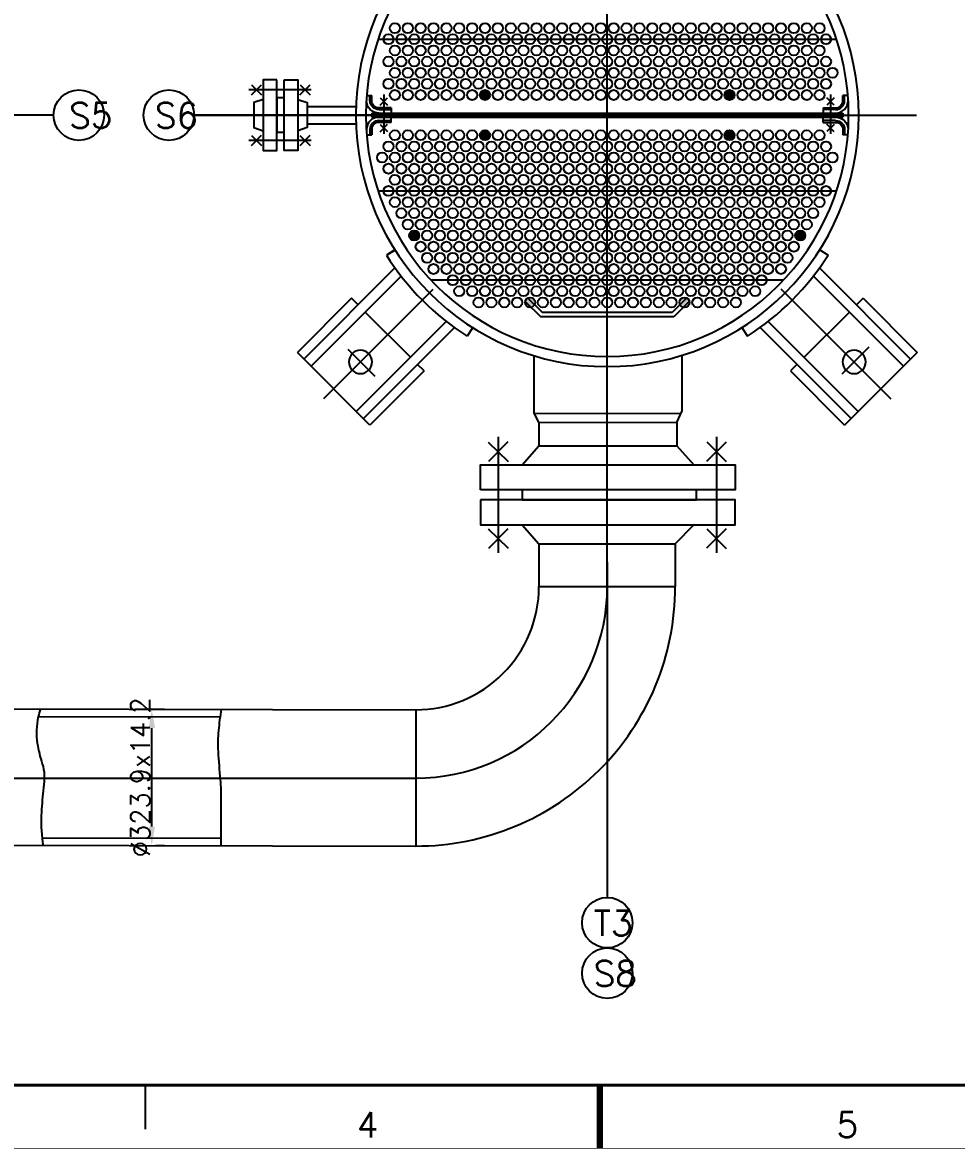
# Model space of a CAD drawing. Extents: x 49444 to 186655, y 41039 to 60167.
# Drawn here: x 66316 to 68536, y 46843 to 49526 of the extents above; entities that cross this region are included whole.
import ezdxf

# ---------------------------------------------------------------- set-up
doc = ezdxf.new("R2010")
doc.units = 0
doc.header["$LTSCALE"] = 60
doc.header["$MEASUREMENT"] = 0
doc.header["$PDMODE"] = 3
doc.header["$PDSIZE"] = 0.001
doc.layers.get('0').update_dxf_attribs({"linetype": 'CONTINUOUS'})
doc.layers.get('DEFPOINTS').update_dxf_attribs({"linetype": 'CONTINUOUS'})
doc.styles.get("Standard").update_dxf_attribs({"font": 'txt_l', "bigfont": 'hztxt_l'})
doc.dimstyles.new('STANDARD$0', dxfattribs={"dimtxt": 3, "dimasz": 3, "dimexe": 2, "dimexo": 1, "dimgap": 0.5, "dimtad": 1, "dimdec": 0, "dimzin": 0, "dimdsep": 46, "dimtxsty": 'Standard', "dimcen": 1, "dimclrd": 256, "dimclre": 256, "dimclrt": 256, "dimadec": 0, "dimazin": 0, "dimtfac": 1.5, "dimtdec": 3, "dimtix": 1, "dimtmove": 0, "dimatfit": 2, "dimfxl": 0, "dimtolj": 1, "dimarcsym": 0})

# ---------------------------------------------------------------- blocks, each defined once
blk = doc.blocks.new('*D594')
at = {"lineweight": -2}
for p, q in [((66583.9, 47893.9), (66653.7, 47893.9)), ((66623.7, 47614.8), (66623.7, 47848.9)), ((66632.1, 47569.8), (66653.7, 47569.8))]:
    blk.add_line(p, q, dxfattribs=at)
for points in [[(66616.2, 47848.9), (66631.2, 47848.9), (66623.7, 47893.9)], [(66616.2, 47614.8), (66631.2, 47614.8), (66623.7, 47569.8)]]:
    blk.add_solid(points)
at = {"layer": 'DEFPOINTS', "color": 0}
for p in [(66568.9, 47893.9), (66623.7, 47893.9), (66617.1, 47569.8)]:
    blk.add_point(p, dxfattribs=at)
at = {"insert": (66596.3, 47731.8), "char_height": 45, "attachment_point": 5, "rotation": 90}
blk.add_mtext('\\A1;%%c323.9x14.2', dxfattribs=at)

msp = doc.modelspace()

# ---------------------------------------------------------------- hatches: boundary and pattern name
for points in [[(67415.607794, 49341.53737, 1), (67415.607794, 49365.432, 1)], [(67996.760313, 49341.53737, -1), (67996.760313, 49365.432, -1)], [(67415.607794, 49269.847068, -1), (67415.607794, 49245.952437, -1)], [(67996.760313, 49269.847068, 1), (67996.760313, 49245.952437, 1)], [(67247.377747, 49031.444971, -1), (67247.377747, 49007.550341, -1)], [(68164.99036, 49031.444971, 1), (68164.99036, 49007.550341, 1)]]:
    msp.add_hatch(color=256).paths.add_polyline_path(points)
h = msp.add_hatch(color=256)
h.paths.add_polyline_path([(67522.663534, 48872.511308, -1), (67522.663534, 48848.616678, -1)])
h.paths.add_polyline_path([(67889.707177, 48872.511308, -1), (67889.707177, 48848.616678, -1)])

# ---------------------------------------------------------------- linework, layer by layer
for p, q in [((67706.184054, 48185.172104), (67706.184054, 50733.086949)), ((67161.737767, 49485.930873), (68250.63034, 49485.930873)), ((67134.599136, 49352.579455), (67146.300042, 49352.579455)), ((67142.164707, 49340.064044), (67142.164707, 49352.579455)), ((67146.300042, 49340.064044), (67146.300042, 49352.579455)), ((67175.373752, 49354.419818), (67175.373752, 49261.285773)), ((68236.994355, 49354.419818), (68236.994355, 49261.285773)), ((68266.068065, 49340.064044), (68266.068065, 49352.579455)), ((68277.768971, 49352.579455), (68266.068065, 49352.579455)), ((68270.2034, 49340.064044), (68270.2034, 49352.579455)), ((66390.331367, 49305.692219), (66044.592067, 49305.692219)), ((67180.969665, 49305.692219), (66724.200878, 49305.692219)), ((66724.200878, 49305.692219), (68440.898991, 49305.692219)), ((67146.271415, 49310.471385), (67146.271415, 49300.913052)), ((67146.271415, 49310.471385), (68266.096692, 49310.471385)), ((67146.271415, 49300.913052), (68266.096692, 49300.913052)), ((68266.096692, 49310.471385), (68266.096692, 49300.913052)), ((67134.599136, 49258.804983), (67146.300042, 49258.804983)), ((67142.164707, 49271.320394), (67142.164707, 49258.804983)), ((67146.300042, 49271.320394), (67146.300042, 49258.804983)), ((68266.068065, 49271.320394), (68266.068065, 49258.804983)), ((68277.768971, 49258.804983), (68266.068065, 49258.804983)), ((68270.2034, 49271.320394), (68270.2034, 49258.804983)), ((67161.737767, 49125.453565), (68250.63034, 49125.453565)), ((68124.664514, 48913.541947), (67287.703593, 48913.541947)), ((67291.808613, 48891.316778), (67032.01216, 48631.520325)), ((68118.641579, 48893.234693), (68380.355947, 48631.520325)), ((67510.651429, 48863.902708), (67548.003753, 48826.680515)), ((67517.710148, 48870.986104), (67552.135671, 48836.680515)), ((67894.657965, 48870.986104), (67860.232442, 48836.680515)), ((67901.716683, 48863.902708), (67864.36436, 48826.680515)), ((67860.232442, 48836.680515), (67552.135671, 48836.680515)), ((67864.36436, 48826.680515), (67548.003753, 48826.680515)), ((68327.705968, 48753.839603), (68263.574431, 48689.708066)), ((67154.331438, 48684.170304), (67090.199901, 48748.301842)), ((67706.184054, 48243.11336), (67706.184054, 47446.306872)), ((65886.70692, 47730.099681), (67251.111631, 47730.099681))]:
    msp.add_line(p, q)
for points, format in [([(63233.41849, 59465.230231, 1.5, 1.5, 0), (63233.41849, 46850.230231, 1.5, 1.5, 0), (72143.41849, 46850.230231, 1.5, 1.5, 0), (72143.41849, 59465.230231, 1.5, 1.5, 0), (63233.41849, 59465.230231, 1.5, 1.5, 1.9635677679)], "xyseb"), ([(63608.41849, 59315.230231, 7.5, 7.5, 0), (63608.41849, 47000.230231, 7.5, 7.5, 0), (71993.41849, 47000.230231, 7.5, 7.5, 0), (71993.41849, 59315.230231, 7.5, 7.5, 0), (63608.41849, 59315.230231, 7.5, 7.5, 0)], "xyseb"), ([(67163.486693, 49310.471385, -0.4098406324), (67133.710203, 49340.064044, -0.4142133318)], "xyb"), ([(67163.498911, 49318.760083, -0.4146291347), (67142.164707, 49340.124609, -0.4146291347)], "xyb"), ([(67163.505005, 49322.904392, -0.4149861579), (67146.300042, 49340.154809, -0.4149861579)], "xyb"), ([(68248.863102, 49322.904392, 0.4149861579), (68266.068065, 49340.154809, 0.4149861579)], "xyb"), ([(68248.869196, 49318.760083, 0.4146291347), (68270.2034, 49340.124609, 0.4146291347)], "xyb"), ([(68248.881414, 49310.471385, 0.4098406324), (68278.657904, 49340.064044, 0.4142133318)], "xyb"), ([(67163.486693, 49300.913052, 0.4098406324), (67133.710203, 49271.320394, 0.4142133318)], "xyb"), ([(67163.498911, 49292.624354, 0.4146291347), (67142.164707, 49271.259829, 0.4146291347)], "xyb"), ([(67163.505005, 49288.480045, 0.4149861579), (67146.300042, 49271.229628, 0.4149861579)], "xyb"), ([(68248.863102, 49288.480045, -0.4149861579), (68266.068065, 49271.229628, -0.4149861579)], "xyb"), ([(68248.869196, 49292.624354, -0.4146291347), (68270.2034, 49271.259829, -0.4146291347)], "xyb"), ([(68248.881414, 49300.913052, -0.4098406324), (68278.657904, 49271.320394, -0.4142133318)], "xyb"), ([(67181.108275, 48972.708905, 0.110685), (67373.4475, 48780.46004, 4.147698)], "xyb"), ([(68039.167375, 48780.616445, 0.110685), (68231.41624, 48972.95567, 5.718494)], "xyb"), ([(67251.111625, 47892.497705, 0.414214), (67543.78603, 48185.17211)], "xyb"), ([(67251.111625, 47568.497705, 0.414214), (67867.78603, 48185.17211)], "xyb"), ([(66358.712128, 47894.326293, 0.0167099177), (66353.698264, 47875.640607, 0.0967822462), (66351.443964, 47812.647325, 0.04038205), (66363.183079, 47764.239699, -0.0738310556), (66367.843244, 47737.291703, -0.0369902533), (66366.339701, 47707.307923, 0.0189008153), (66361.283376, 47648.831299, 0.0420285183), (66363.803811, 47577.966455, 0.0025681147), (66364.763028, 47570.313894)], "xyb"), ([(66788.616567, 47893.445389, 0.015593948), (66782.027918, 47843.424301, 0.0407919539), (66781.107913, 47792.989458, 0.0073088579), (66786.286422, 47726.661915, -0.0191143381), (66787.667782, 47701.252279, -0.0054585788), (66787.810451, 47673.651949, 0.0019504561), (66787.667782, 47596.410318, 0.0048420864), (66787.984294, 47569.446685, 0.0048420864)], "xyb"), ([(67688.41849, 47000.230231, 15, 15, 0), (67688.41849, 46850.230231, 15, 15, 0)], "xyseb"), ([(66608.41849, 47000.230231, 4.5, 4.5, 0), (66608.41849, 46895.230231, 4.5, 4.5, 0)], "xyseb")]:
    msp.add_lwpolyline(points, format=format)
for points in [[(68303.941615, 49305.692225, 1), (67108.426495, 49305.692225, 1)], [(68279.941615, 49305.692225, 1), (67132.426495, 49305.692225, 1)], [(67147.206865, 48719.00495, 1), (67091.786725, 48719.00495, 1)], [(68320.581385, 48719.00495, 1), (68265.161245, 48719.00495, 1)]]:
    msp.add_lwpolyline(points, format="xyb", close=True)
for points in [[(66860.406826, 49353.707594), (66884.426401, 49377.431654)], [(66860.554591, 49377.579419), (66884.278651, 49353.559844)], [(66975.865846, 49353.707594), (66999.885421, 49377.431654)], [(66976.013611, 49377.579419), (66999.737671, 49353.559844)], [(67002.110433, 49365.569627), (66854.228404, 49365.569627)], [(66888.249811, 49342.943519), (66865.939201, 49335.418064), (66865.939201, 49275.966374), (66888.249811, 49268.440934)], [(66938.134261, 49346.491199), (66921.091396, 49346.491199), (66921.091396, 49264.893239), (66938.134261, 49264.893239)], [(66970.975936, 49342.943519), (66993.286546, 49335.418064), (66993.286546, 49275.966374), (66970.975936, 49268.440934)], [(67166.516184, 49346.670531), (67184.23132, 49329.469111)], [(67166.773042, 49329.212253), (67183.974462, 49346.927389)], [(68245.851923, 49346.670531), (68228.136787, 49329.469111)], [(68245.595065, 49329.212253), (68228.393645, 49346.927389)], [(66993.299731, 49326.040589), (67108.772936, 49326.040589)], [(67163.498911, 49318.760083), (67192.882149, 49318.760083)], [(67192.882149, 49322.904392), (67163.505005, 49322.904392)], [(67192.882149, 49322.904392), (67192.882149, 49310.471385)], [(68219.485958, 49322.904392), (68219.485958, 49310.471385)], [(68219.485958, 49322.904392), (68248.863102, 49322.904392)], [(68248.869196, 49318.760083), (68219.485958, 49318.760083)], [(67163.498911, 49292.624354), (67192.882149, 49292.624354)], [(67192.882149, 49288.480045), (67163.505005, 49288.480045)], [(67192.882149, 49288.480045), (67192.882149, 49300.913052)], [(68219.485958, 49288.480045), (68219.485958, 49300.913052)], [(68248.869196, 49292.624354), (68219.485958, 49292.624354)], [(68219.485958, 49288.480045), (68248.863102, 49288.480045)], [(66993.299731, 49285.222754), (67108.777074, 49285.222754)], [(67166.516184, 49283.742113), (67184.23132, 49266.540693)], [(67166.773042, 49266.283835), (67183.974462, 49283.998971)], [(68245.851923, 49283.742113), (68228.136787, 49266.540693)], [(68245.595065, 49266.283835), (68228.393645, 49283.998971)], [(67002.110433, 49245.693722), (66854.228404, 49245.693722)], [(66860.406826, 49257.555749), (66884.426401, 49233.831689)], [(66860.554591, 49233.683939), (66884.278651, 49257.703514)], [(66975.865846, 49257.555749), (66999.885421, 49233.831689)], [(66976.013611, 49233.683939), (66999.737671, 49257.703514)], [(67201.376335, 48985.562135), (67181.108275, 48972.70889)], [(67202.47255, 48985.41431), (67182.138625, 48972.66554)], [(68211.14215, 48985.799375), (68231.41624, 48972.95567)], [(67201.547995, 48942.477515), (66985.146505, 48726.076025)], [(68210.8201, 48942.477515), (68427.221605, 48726.076025)], [(67216.091755, 48923.080145), (67002.11707, 48709.10546)], [(68196.276355, 48923.080145), (68410.25104, 48709.10546)], [(67098.257485, 48870.299705), (66969.590155, 48741.632375)], [(67113.813835, 48854.743355), (67098.257485, 48870.299705)], [(68314.110625, 48870.299705), (68298.554275, 48854.743355)], [(68314.110625, 48870.299705), (68442.777955, 48741.632375)], [(67238.26462, 48730.292555), (67130.784385, 48837.77279)], [(68281.58371, 48837.77279), (68174.10349, 48730.292555)], [(67323.571975, 48815.59991), (67109.59729, 48601.625225)], [(68088.79612, 48815.59991), (68302.77082, 48601.625225)], [(67342.96936, 48801.056165), (67126.567855, 48584.65466)], [(67386.29122, 48800.73413), (67373.4475, 48780.46004)], [(68026.31413, 48800.884505), (68039.167375, 48780.616445)], [(68069.39875, 48801.056165), (68285.800255, 48584.65466)], [(67142.124205, 48569.09831), (66969.590155, 48741.632375)], [(67531.78603, 48733.94102), (67531.78603, 48598.766675)], [(67883.37784, 48734.801285), (67883.37784, 48601.56548)], [(68442.777955, 48741.632375), (68270.243905, 48569.09831)], [(67270.791535, 48697.76564), (67142.124205, 48569.09831)], [(67270.791535, 48697.76564), (67255.235185, 48713.32199)], [(68157.132925, 48713.32199), (68141.576575, 48697.76564)], [(68141.576575, 48697.76564), (68270.243905, 48569.09831)], [(67543.78603, 48576.127055), (67531.78603, 48598.766675)], [(67532.83726, 48596.78339), (67881.039565, 48597.15401)], [(67871.37784, 48575.54078), (67883.37784, 48601.56548)], [(67543.78603, 48576.127055), (67871.37784, 48575.54078)], [(67543.78603, 48576.127055), (67543.78603, 48519.940145)], [(67871.37784, 48575.54078), (67871.37784, 48519.940145)], [(67446.792609, 48541.044496), (67446.792609, 48265.77385)], [(67965.575498, 48541.044496), (67965.575498, 48265.77385)], [(67423.323415, 48528.53171), (67470.261805, 48482.653565)], [(67469.731675, 48529.06184), (67423.85353, 48482.123435)], [(67446.792609, 48516.340234), (67446.792609, 48391.261776)], [(67503.587035, 48474.77297), (67543.78603, 48519.940145), (67871.37784, 48519.940145), (67911.576835, 48474.77297)], [(67989.044695, 48528.53171), (67942.106305, 48482.653565)], [(67942.63642, 48529.06184), (67988.514565, 48482.123435)], [(67965.575498, 48516.340234), (67965.575498, 48391.261776)], [(67503.929875, 48415.261175), (67503.929875, 48391.14482), (67917.919525, 48391.14482), (67917.919525, 48415.261175)], [(67423.323415, 48322.079165), (67470.261805, 48276.20102)], [(67469.731675, 48322.609295), (67423.85353, 48275.670905)], [(67503.587035, 48331.63301), (67543.78603, 48286.46585), (67867.78603, 48286.46585), (67911.576835, 48331.63301)], [(67989.044695, 48322.079165), (67942.106305, 48276.20102)], [(67942.63642, 48322.609295), (67988.514565, 48275.670905)], [(67543.78603, 48286.46585), (67543.78603, 48185.17211)], [(67867.78603, 48286.46585), (67867.78603, 48185.17211)], [(67543.78603, 48185.17211), (67867.78603, 48185.17211)], [(65886.706915, 47895.293465), (67251.111625, 47892.497705)], [(67251.111625, 47892.497705), (67251.111625, 47568.497705)], [(66353.86111, 47876.336195), (66785.8804, 47875.450955)], [(65886.706915, 47571.293465), (67251.111625, 47568.497705)], [(66362.689435, 47588.31818), (66787.715035, 47587.44728)]]:
    msp.add_lwpolyline(points)
for points in [[(66921.091396, 49389.690119), (66888.249811, 49389.690119), (66888.249811, 49221.694319), (66921.091396, 49221.694319)], [(66938.134261, 49389.690119), (66970.975936, 49389.690119), (66970.975936, 49221.694319), (66938.134261, 49221.694319)], [(67404.58951, 48415.261175), (67404.58951, 48474.77297), (68010.57436, 48474.77297), (68010.57436, 48415.261175)], [(67404.58951, 48391.14482), (67404.58951, 48331.63301), (68010.57436, 48331.63301), (68010.57436, 48391.14482)]]:
    msp.add_lwpolyline(points, close=True)
for centre, radius in [((67201.496515, 49512.418548), 11.947315), ((67232.084871, 49512.418548), 11.947315), ((67262.673227, 49512.418548), 11.947315), ((67293.259179, 49512.418548), 11.947315), ((67323.847534, 49512.418548), 11.947315), ((67354.433486, 49512.418548), 11.947315), ((67385.021842, 49512.418548), 11.947315), ((67415.607794, 49512.418548), 11.947315), ((67446.19615, 49512.418548), 11.947315), ((67476.782102, 49512.418548), 11.947315), ((67507.368054, 49512.418548), 11.947315), ((67537.95641, 49512.418548), 11.947315), ((67568.542362, 49512.418548), 11.947315), ((67599.130717, 49512.418548), 11.947315), ((67629.71667, 49512.418548), 11.947315), ((67660.305226, 49512.418548), 11.947315), ((67690.890977, 49512.418548), 11.947315), ((67721.47713, 49512.418548), 11.947315), ((67752.065285, 49512.418548), 11.947315), ((67782.651437, 49512.418548), 11.947315), ((67813.239793, 49512.418548), 11.947315), ((67843.825745, 49512.418548), 11.947315), ((67874.414101, 49512.418548), 11.947315), ((67905.000053, 49512.418548), 11.947315), ((67935.586005, 49512.418548), 11.947315), ((67966.174361, 49512.418548), 11.947315), ((67996.760313, 49512.418548), 11.947315), ((68027.348669, 49512.418548), 11.947315), ((68057.934621, 49512.418548), 11.947315), ((68088.522976, 49512.418548), 11.947315), ((68119.108928, 49512.418548), 11.947315), ((68149.694881, 49512.418548), 11.947315), ((68180.283236, 49512.418548), 11.947315), ((68210.869188, 49512.418548), 11.947315), ((67186.206243, 49485.930873), 11.947315), ((67216.791995, 49485.930873), 11.947315), ((67247.377747, 49485.930873), 11.947315), ((67277.966303, 49485.930873), 11.947315), ((67308.552055, 49485.930873), 11.947315), ((67339.14041, 49485.930873), 11.947315), ((67369.728966, 49485.930873), 11.947315), ((67400.314718, 49485.930873), 11.947315), ((67430.90067, 49485.930873), 11.947315), ((67461.489226, 49485.930873), 11.947315), ((67492.075178, 49485.930873), 11.947315), ((67522.663534, 49485.930873), 11.947315), ((67553.249486, 49485.930873), 11.947315), ((67583.837842, 49485.930873), 11.947315), ((67614.423794, 49485.930873), 11.947315), ((67645.009746, 49485.930873), 11.947315), ((67675.598101, 49485.930873), 11.947315), ((67706.184054, 49485.930873), 11.947315), ((67736.772409, 49485.930873), 11.947315), ((67767.358361, 49485.930873), 11.947315), ((67797.946717, 49485.930873), 11.947315), ((67828.532669, 49485.930873), 11.947315), ((67859.118621, 49485.930873), 11.947315), ((67889.707177, 49485.930873), 11.947315), ((67920.292929, 49485.930873), 11.947315), ((67950.881485, 49485.930873), 11.947315), ((67981.467237, 49485.930873), 11.947315), ((68012.055793, 49485.930873), 11.947315), ((68042.641544, 49485.930873), 11.947315), ((68073.227697, 49485.930873), 11.947315), ((68103.816053, 49485.930873), 11.947315), ((68134.401804, 49485.930873), 11.947315), ((68164.99036, 49485.930873), 11.947315), ((68195.576112, 49485.930873), 11.947315), ((68226.162264, 49485.930873), 11.947315), ((67201.498919, 49459.440794), 11.947315), ((67232.084871, 49459.440794), 11.947315), ((67262.673227, 49459.440794), 11.947315), ((67293.259179, 49459.440794), 11.947315), ((67323.847534, 49459.440794), 11.947315), ((67354.433486, 49459.440794), 11.947315), ((67385.021842, 49459.440794), 11.947315), ((67415.607794, 49459.440794), 11.947315), ((67446.19615, 49459.440794), 11.947315), ((67476.782102, 49459.440794), 11.947315), ((67507.368054, 49459.440794), 11.947315), ((67537.95641, 49459.440794), 11.947315), ((67568.542362, 49459.440794), 11.947315), ((67599.130717, 49459.440794), 11.947315), ((67629.71667, 49459.440794), 11.947315), ((67660.305226, 49459.440794), 11.947315), ((67690.890977, 49459.440794), 11.947315), ((67721.47713, 49459.440794), 11.947315), ((67752.065285, 49459.440794), 11.947315), ((67782.651437, 49459.440794), 11.947315), ((67813.239793, 49459.440794), 11.947315), ((67843.825745, 49459.440794), 11.947315), ((67874.414101, 49459.440794), 11.947315), ((67905.000053, 49459.440794), 11.947315), ((67935.586005, 49459.440794), 11.947315), ((67966.174361, 49459.440794), 11.947315), ((67996.760313, 49459.440794), 11.947315), ((68027.348669, 49459.440794), 11.947315), ((68057.934621, 49459.440794), 11.947315), ((68088.522976, 49459.440794), 11.947315), ((68119.108928, 49459.440794), 11.947315), ((68149.694881, 49459.440794), 11.947315), ((68180.283236, 49459.440794), 11.947315), ((68210.869188, 49459.440794), 11.947315), ((67186.205843, 49432.950515), 11.947315), ((67216.791995, 49432.950515), 11.947315), ((67247.377747, 49432.950515), 11.947315), ((67277.966303, 49432.950515), 11.947315), ((67308.552055, 49432.950515), 11.947315), ((67339.14041, 49432.950515), 11.947315), ((67369.728966, 49432.950515), 11.947315), ((67400.314718, 49432.950515), 11.947315), ((67430.90067, 49432.950515), 11.947315), ((67461.489226, 49432.950515), 11.947315), ((67492.075178, 49432.950515), 11.947315), ((67522.663534, 49432.950515), 11.947315), ((67553.249486, 49432.950515), 11.947315), ((67583.837842, 49432.950515), 11.947315), ((67614.423794, 49432.950515), 11.947315), ((67645.009746, 49432.950515), 11.947315), ((67675.598101, 49432.950515), 11.947315), ((67706.184054, 49432.950515), 11.947315), ((67736.772409, 49432.950515), 11.947315), ((67767.358361, 49432.950515), 11.947315), ((67797.946717, 49432.950515), 11.947315), ((67828.532669, 49432.950515), 11.947315), ((67859.118621, 49432.950515), 11.947315), ((67889.707177, 49432.950515), 11.947315), ((67920.292929, 49432.950515), 11.947315), ((67950.881485, 49432.950515), 11.947315), ((67981.467237, 49432.950515), 11.947315), ((68012.055793, 49432.950515), 11.947315), ((68042.641544, 49432.950515), 11.947315), ((68073.227697, 49432.950515), 11.947315), ((68103.816053, 49432.950515), 11.947315), ((68134.401804, 49432.950515), 11.947315), ((68164.99036, 49432.950515), 11.947315), ((68195.576112, 49432.950515), 11.947315), ((68226.162264, 49432.950515), 11.947315), ((67201.498919, 49406.462839), 11.947315), ((67232.084871, 49406.462839), 11.947315), ((67262.673227, 49406.462839), 11.947315), ((67293.259179, 49406.462839), 11.947315), ((67323.847534, 49406.462839), 11.947315), ((67354.433486, 49406.462839), 11.947315), ((67385.021842, 49406.462839), 11.947315), ((67415.607794, 49406.462839), 11.947315), ((67446.19615, 49406.462839), 11.947315), ((67476.782102, 49406.462839), 11.947315), ((67507.368054, 49406.462839), 11.947315), ((67537.95641, 49406.462839), 11.947315), ((67568.542362, 49406.462839), 11.947315), ((67599.130717, 49406.462839), 11.947315), ((67629.71667, 49406.462839), 11.947315), ((67660.305226, 49406.462839), 11.947315), ((67690.890977, 49406.462839), 11.947315), ((67721.47713, 49406.462839), 11.947315), ((67752.065285, 49406.462839), 11.947315), ((67782.651437, 49406.462839), 11.947315), ((67813.239793, 49406.462839), 11.947315), ((67843.825745, 49406.462839), 11.947315), ((67874.414101, 49406.462839), 11.947315), ((67905.000053, 49406.462839), 11.947315), ((67935.586005, 49406.462839), 11.947315), ((67966.174361, 49406.462839), 11.947315), ((67996.760313, 49406.462839), 11.947315), ((68027.348669, 49406.462839), 11.947315), ((68057.934621, 49406.462839), 11.947315), ((68088.522976, 49406.462839), 11.947315), ((68119.108928, 49406.462839), 11.947315), ((68149.694881, 49406.462839), 11.947315), ((68180.283236, 49406.462839), 11.947315), ((68210.869188, 49406.462839), 11.947315), ((68241.457544, 49406.462839), 11.947315), ((67186.205843, 49379.97256), 11.947315), ((67216.791995, 49379.97256), 11.947315), ((67247.377747, 49379.97256), 11.947315), ((67277.966303, 49379.97256), 11.947315), ((67308.552055, 49379.97256), 11.947315), ((67339.14041, 49379.97256), 11.947315), ((67369.728966, 49379.97256), 11.947315), ((67400.314718, 49379.97256), 11.947315), ((67430.90067, 49379.97256), 11.947315), ((67461.489226, 49379.97256), 11.947315), ((67492.075178, 49379.97256), 11.947315), ((67522.663534, 49379.97256), 11.947315), ((67553.249486, 49379.97256), 11.947315), ((67583.837842, 49379.97256), 11.947315), ((67614.423794, 49379.97256), 11.947315), ((67645.009746, 49379.97256), 11.947315), ((67675.598101, 49379.97256), 11.947315), ((67706.184054, 49379.97256), 11.947315), ((67736.772409, 49379.97256), 11.947315), ((67767.358361, 49379.97256), 11.947315), ((67797.946717, 49379.97256), 11.947315), ((67828.532669, 49379.97256), 11.947315), ((67859.118621, 49379.97256), 11.947315), ((67889.707177, 49379.97256), 11.947315), ((67920.292929, 49379.97256), 11.947315), ((67950.881485, 49379.97256), 11.947315), ((67981.467237, 49379.97256), 11.947315), ((68012.055793, 49379.97256), 11.947315), ((68042.641544, 49379.97256), 11.947315), ((68073.227697, 49379.97256), 11.947315), ((68103.816053, 49379.97256), 11.947315), ((68134.401804, 49379.97256), 11.947315), ((68164.99036, 49379.97256), 11.947315), ((68195.576112, 49379.97256), 11.947315), ((68226.162264, 49379.97256), 11.947315), ((66450.331367, 49305.692219), 60), ((66664.200878, 49305.692219), 60), ((67201.498919, 49353.484685), 11.947315), ((67232.084871, 49353.484685), 11.947315), ((67262.673227, 49353.484685), 11.947315), ((67293.259179, 49353.484685), 11.947315), ((67323.847534, 49353.484685), 11.947315), ((67354.433486, 49353.484685), 11.947315), ((67385.021842, 49353.484685), 11.947315), ((67415.607794, 49353.484685), 11.947315), ((67446.19615, 49353.484685), 11.947315), ((67476.782102, 49353.484685), 11.947315), ((67507.368054, 49353.484685), 11.947315), ((67537.95641, 49353.484685), 11.947315), ((67568.542362, 49353.484685), 11.947315), ((67599.130717, 49353.484685), 11.947315), ((67629.71667, 49353.484685), 11.947315), ((67660.305226, 49353.484685), 11.947315), ((67690.890977, 49353.484685), 11.947315), ((67721.47713, 49353.484685), 11.947315), ((67752.065285, 49353.484685), 11.947315), ((67782.651437, 49353.484685), 11.947315), ((67813.239793, 49353.484685), 11.947315), ((67843.825745, 49353.484685), 11.947315), ((67874.414101, 49353.484685), 11.947315), ((67905.000053, 49353.484685), 11.947315), ((67935.586005, 49353.484685), 11.947315), ((67966.174361, 49353.484685), 11.947315), ((67996.760313, 49353.484685), 11.947315), ((68027.348669, 49353.484685), 11.947315), ((68057.934621, 49353.484685), 11.947315), ((68088.522976, 49353.484685), 11.947315), ((68119.108928, 49353.484685), 11.947315), ((68149.694881, 49353.484685), 11.947315), ((68180.283236, 49353.484685), 11.947315), ((68210.869188, 49353.484685), 11.947315), ((67201.498919, 49257.899753), 11.947315), ((67232.084871, 49257.899753), 11.947315), ((67262.673227, 49257.899753), 11.947315), ((67293.259179, 49257.899753), 11.947315), ((67323.847534, 49257.899753), 11.947315), ((67354.433486, 49257.899753), 11.947315), ((67385.021842, 49257.899753), 11.947315), ((67415.607794, 49257.899753), 11.947315), ((67446.19615, 49257.899753), 11.947315), ((67476.782102, 49257.899753), 11.947315), ((67507.368054, 49257.899753), 11.947315), ((67537.95641, 49257.899753), 11.947315), ((67568.542362, 49257.899753), 11.947315), ((67599.130717, 49257.899753), 11.947315), ((67629.71667, 49257.899753), 11.947315), ((67660.305226, 49257.899753), 11.947315), ((67690.890977, 49257.899753), 11.947315), ((67721.47713, 49257.899753), 11.947315), ((67752.065285, 49257.899753), 11.947315), ((67782.651437, 49257.899753), 11.947315), ((67813.239793, 49257.899753), 11.947315), ((67843.825745, 49257.899753), 11.947315), ((67874.414101, 49257.899753), 11.947315), ((67905.000053, 49257.899753), 11.947315), ((67935.586005, 49257.899753), 11.947315), ((67966.174361, 49257.899753), 11.947315), ((67996.760313, 49257.899753), 11.947315), ((68027.348669, 49257.899753), 11.947315), ((68057.934621, 49257.899753), 11.947315), ((68088.522976, 49257.899753), 11.947315), ((68119.108928, 49257.899753), 11.947315), ((68149.694881, 49257.899753), 11.947315), ((68180.283236, 49257.899753), 11.947315), ((68210.869188, 49257.899753), 11.947315), ((67186.205843, 49231.411877), 11.947315), ((67216.791995, 49231.411877), 11.947315), ((67247.377747, 49231.411877), 11.947315), ((67277.966303, 49231.411877), 11.947315), ((67308.552055, 49231.411877), 11.947315), ((67339.14041, 49231.411877), 11.947315), ((67369.728966, 49231.411877), 11.947315), ((67400.314718, 49231.411877), 11.947315), ((67430.90067, 49231.411877), 11.947315), ((67461.489226, 49231.411877), 11.947315), ((67492.075178, 49231.411877), 11.947315), ((67522.663534, 49231.411877), 11.947315), ((67553.249486, 49231.411877), 11.947315), ((67583.837842, 49231.411877), 11.947315), ((67614.423794, 49231.411877), 11.947315), ((67645.009746, 49231.411877), 11.947315), ((67675.598101, 49231.411877), 11.947315), ((67706.184054, 49231.411877), 11.947315), ((67736.772409, 49231.411877), 11.947315), ((67767.358361, 49231.411877), 11.947315), ((67797.946717, 49231.411877), 11.947315), ((67828.532669, 49231.411877), 11.947315), ((67859.118621, 49231.411877), 11.947315), ((67889.707177, 49231.411877), 11.947315), ((67920.292929, 49231.411877), 11.947315), ((67950.881485, 49231.411877), 11.947315), ((67981.467237, 49231.411877), 11.947315), ((68012.055793, 49231.411877), 11.947315), ((68042.641544, 49231.411877), 11.947315), ((68073.227697, 49231.411877), 11.947315), ((68103.816053, 49231.411877), 11.947315), ((68134.401804, 49231.411877), 11.947315), ((68164.99036, 49231.411877), 11.947315), ((68195.576112, 49231.411877), 11.947315), ((68226.162264, 49231.411877), 11.947315), ((67170.910563, 49204.921598), 11.947315), ((67201.498919, 49204.921598), 11.947315), ((67232.084871, 49204.921598), 11.947315), ((67262.673227, 49204.921598), 11.947315), ((67293.259179, 49204.921598), 11.947315), ((67323.847534, 49204.921598), 11.947315), ((67354.433486, 49204.921598), 11.947315), ((67385.021842, 49204.921598), 11.947315), ((67415.607794, 49204.921598), 11.947315), ((67446.19615, 49204.921598), 11.947315), ((67476.782102, 49204.921598), 11.947315), ((67507.368054, 49204.921598), 11.947315), ((67537.95641, 49204.921598), 11.947315), ((67568.542362, 49204.921598), 11.947315), ((67599.130717, 49204.921598), 11.947315), ((67629.71667, 49204.921598), 11.947315), ((67660.305226, 49204.921598), 11.947315), ((67690.890977, 49204.921598), 11.947315), ((67721.47713, 49204.921598), 11.947315), ((67752.065285, 49204.921598), 11.947315), ((67782.651437, 49204.921598), 11.947315), ((67813.239793, 49204.921598), 11.947315), ((67843.825745, 49204.921598), 11.947315), ((67874.414101, 49204.921598), 11.947315), ((67905.000053, 49204.921598), 11.947315), ((67935.586005, 49204.921598), 11.947315), ((67966.174361, 49204.921598), 11.947315), ((67996.760313, 49204.921598), 11.947315), ((68027.348669, 49204.921598), 11.947315), ((68057.934621, 49204.921598), 11.947315), ((68088.522976, 49204.921598), 11.947315), ((68119.108928, 49204.921598), 11.947315), ((68149.694881, 49204.921598), 11.947315), ((68180.283236, 49204.921598), 11.947315), ((68210.869188, 49204.921598), 11.947315), ((68241.457544, 49204.921598), 11.947315), ((67186.205843, 49178.433923), 11.947315), ((67216.791995, 49178.433923), 11.947315), ((67247.377747, 49178.433923), 11.947315), ((67277.966303, 49178.433923), 11.947315), ((67308.552055, 49178.433923), 11.947315), ((67339.14041, 49178.433923), 11.947315), ((67369.728966, 49178.433923), 11.947315), ((67400.314718, 49178.433923), 11.947315), ((67430.90067, 49178.433923), 11.947315), ((67461.489226, 49178.433923), 11.947315), ((67492.075178, 49178.433923), 11.947315), ((67522.663534, 49178.433923), 11.947315), ((67553.249486, 49178.433923), 11.947315), ((67583.837842, 49178.433923), 11.947315), ((67614.423794, 49178.433923), 11.947315), ((67645.009746, 49178.433923), 11.947315), ((67675.598101, 49178.433923), 11.947315), ((67706.184054, 49178.433923), 11.947315), ((67736.772409, 49178.433923), 11.947315), ((67767.358361, 49178.433923), 11.947315), ((67797.946717, 49178.433923), 11.947315), ((67828.532669, 49178.433923), 11.947315), ((67859.118621, 49178.433923), 11.947315), ((67889.707177, 49178.433923), 11.947315), ((67920.292929, 49178.433923), 11.947315), ((67950.881485, 49178.433923), 11.947315), ((67981.467237, 49178.433923), 11.947315), ((68012.055793, 49178.433923), 11.947315), ((68042.641544, 49178.433923), 11.947315), ((68073.227697, 49178.433923), 11.947315), ((68103.816053, 49178.433923), 11.947315), ((68134.401804, 49178.433923), 11.947315), ((68164.99036, 49178.433923), 11.947315), ((68195.576112, 49178.433923), 11.947315), ((68226.162264, 49178.433923), 11.947315), ((67201.498919, 49151.943844), 11.947315), ((67232.084871, 49151.943844), 11.947315), ((67262.673227, 49151.943844), 11.947315), ((67293.259179, 49151.943844), 11.947315), ((67323.847534, 49151.943844), 11.947315), ((67354.433486, 49151.943844), 11.947315), ((67385.021842, 49151.943844), 11.947315), ((67415.607794, 49151.943844), 11.947315), ((67446.19615, 49151.943844), 11.947315), ((67476.782102, 49151.943844), 11.947315), ((67507.368054, 49151.943844), 11.947315), ((67537.95641, 49151.943844), 11.947315), ((67568.542362, 49151.943844), 11.947315), ((67599.130717, 49151.943844), 11.947315), ((67629.71667, 49151.943844), 11.947315), ((67660.305226, 49151.943844), 11.947315), ((67690.890977, 49151.943844), 11.947315), ((67721.47713, 49151.943844), 11.947315), ((67752.065285, 49151.943844), 11.947315), ((67782.651437, 49151.943844), 11.947315), ((67813.239793, 49151.943844), 11.947315), ((67843.825745, 49151.943844), 11.947315), ((67874.414101, 49151.943844), 11.947315), ((67905.000053, 49151.943844), 11.947315), ((67935.586005, 49151.943844), 11.947315), ((67966.174361, 49151.943844), 11.947315), ((67996.760313, 49151.943844), 11.947315), ((68027.348669, 49151.943844), 11.947315), ((68057.934621, 49151.943844), 11.947315), ((68088.522976, 49151.943844), 11.947315), ((68119.108928, 49151.943844), 11.947315), ((68149.694881, 49151.943844), 11.947315), ((68180.283236, 49151.943844), 11.947315), ((68210.869188, 49151.943844), 11.947315), ((67186.205843, 49125.453565), 11.947315), ((67216.791995, 49125.453565), 11.947315), ((67247.377747, 49125.453565), 11.947315), ((67277.966303, 49125.453565), 11.947315), ((67308.552055, 49125.453565), 11.947315), ((67339.14041, 49125.453565), 11.947315), ((67369.728966, 49125.453565), 11.947315), ((67400.314718, 49125.453565), 11.947315), ((67430.90067, 49125.453565), 11.947315), ((67461.489226, 49125.453565), 11.947315), ((67492.075178, 49125.453565), 11.947315), ((67522.663534, 49125.453565), 11.947315), ((67553.249486, 49125.453565), 11.947315), ((67583.837842, 49125.453565), 11.947315), ((67614.423794, 49125.453565), 11.947315), ((67645.009746, 49125.453565), 11.947315), ((67675.598101, 49125.453565), 11.947315), ((67706.184054, 49125.453565), 11.947315), ((67736.772409, 49125.453565), 11.947315), ((67767.358361, 49125.453565), 11.947315), ((67797.946717, 49125.453565), 11.947315), ((67828.532669, 49125.453565), 11.947315), ((67859.118621, 49125.453565), 11.947315), ((67889.707177, 49125.453565), 11.947315), ((67920.292929, 49125.453565), 11.947315), ((67950.881485, 49125.453565), 11.947315), ((67981.467237, 49125.453565), 11.947315), ((68012.055793, 49125.453565), 11.947315), ((68042.641544, 49125.453565), 11.947315), ((68073.227697, 49125.453565), 11.947315), ((68103.816053, 49125.453565), 11.947315), ((68134.401804, 49125.453565), 11.947315), ((68164.99036, 49125.453565), 11.947315), ((68195.576112, 49125.453565), 11.947315), ((68226.162264, 49125.453565), 11.947315), ((67201.498919, 49098.965889), 11.947315), ((67232.084871, 49098.965889), 11.947315), ((67262.673227, 49098.965889), 11.947315), ((67293.259179, 49098.965889), 11.947315), ((67323.847534, 49098.965889), 11.947315), ((67354.433486, 49098.965889), 11.947315), ((67385.021842, 49098.965889), 11.947315), ((67415.607794, 49098.965889), 11.947315), ((67446.19615, 49098.965889), 11.947315), ((67476.782102, 49098.965889), 11.947315), ((67507.368054, 49098.965889), 11.947315), ((67537.95641, 49098.965889), 11.947315), ((67568.542362, 49098.965889), 11.947315), ((67599.130717, 49098.965889), 11.947315), ((67629.71667, 49098.965889), 11.947315), ((67660.305226, 49098.965889), 11.947315), ((67690.890977, 49098.965889), 11.947315), ((67721.47713, 49098.965889), 11.947315), ((67752.065285, 49098.965889), 11.947315), ((67782.651437, 49098.965889), 11.947315), ((67813.239793, 49098.965889), 11.947315), ((67843.825745, 49098.965889), 11.947315), ((67874.414101, 49098.965889), 11.947315), ((67905.000053, 49098.965889), 11.947315), ((67935.586005, 49098.965889), 11.947315), ((67966.174361, 49098.965889), 11.947315), ((67996.760313, 49098.965889), 11.947315), ((68027.348669, 49098.965889), 11.947315), ((68057.934621, 49098.965889), 11.947315), ((68088.522976, 49098.965889), 11.947315), ((68119.108928, 49098.965889), 11.947315), ((68149.694881, 49098.965889), 11.947315), ((68180.283236, 49098.965889), 11.947315), ((68210.869188, 49098.965889), 11.947315), ((67216.791995, 49072.47561), 11.947315), ((67247.377747, 49072.47561), 11.947315), ((67277.966303, 49072.47561), 11.947315), ((67308.552055, 49072.47561), 11.947315), ((67339.14041, 49072.47561), 11.947315), ((67369.728966, 49072.47561), 11.947315), ((67400.314718, 49072.47561), 11.947315), ((67430.90067, 49072.47561), 11.947315), ((67461.489226, 49072.47561), 11.947315), ((67492.075178, 49072.47561), 11.947315), ((67522.663534, 49072.47561), 11.947315), ((67553.249486, 49072.47561), 11.947315), ((67583.837842, 49072.47561), 11.947315), ((67614.423794, 49072.47561), 11.947315), ((67645.009746, 49072.47561), 11.947315), ((67675.598101, 49072.47561), 11.947315), ((67706.184054, 49072.47561), 11.947315), ((67736.772409, 49072.47561), 11.947315), ((67767.358361, 49072.47561), 11.947315), ((67797.946717, 49072.47561), 11.947315), ((67828.532669, 49072.47561), 11.947315), ((67859.118621, 49072.47561), 11.947315), ((67889.707177, 49072.47561), 11.947315), ((67920.292929, 49072.47561), 11.947315), ((67950.881485, 49072.47561), 11.947315), ((67981.467237, 49072.47561), 11.947315), ((68012.055793, 49072.47561), 11.947315), ((68042.641544, 49072.47561), 11.947315), ((68073.227697, 49072.47561), 11.947315), ((68103.816053, 49072.47561), 11.947315), ((68134.401804, 49072.47561), 11.947315), ((68164.99036, 49072.47561), 11.947315), ((68195.576112, 49072.47561), 11.947315), ((67232.084871, 49045.987935), 11.947315), ((67262.673227, 49045.987935), 11.947315), ((67293.259179, 49045.987935), 11.947315), ((67323.847534, 49045.987935), 11.947315), ((67354.433486, 49045.987935), 11.947315), ((67385.021842, 49045.987935), 11.947315), ((67415.607794, 49045.987935), 11.947315), ((67446.19615, 49045.987935), 11.947315), ((67476.782102, 49045.987935), 11.947315), ((67507.368054, 49045.987935), 11.947315), ((67537.95641, 49045.987935), 11.947315), ((67568.542362, 49045.987935), 11.947315), ((67599.130717, 49045.987935), 11.947315), ((67629.71667, 49045.987935), 11.947315), ((67660.305226, 49045.987935), 11.947315), ((67690.890977, 49045.987935), 11.947315), ((67721.47713, 49045.987935), 11.947315), ((67752.065285, 49045.987935), 11.947315), ((67782.651437, 49045.987935), 11.947315), ((67813.239793, 49045.987935), 11.947315), ((67843.825745, 49045.987935), 11.947315), ((67874.414101, 49045.987935), 11.947315), ((67905.000053, 49045.987935), 11.947315), ((67935.586005, 49045.987935), 11.947315), ((67966.174361, 49045.987935), 11.947315), ((67996.760313, 49045.987935), 11.947315), ((68027.348669, 49045.987935), 11.947315), ((68057.934621, 49045.987935), 11.947315), ((68088.522976, 49045.987935), 11.947315), ((68119.108928, 49045.987935), 11.947315), ((68149.694881, 49045.987935), 11.947315), ((68180.283236, 49045.987935), 11.947315), ((67247.377747, 49019.497656), 11.947315), ((67277.966303, 49019.497656), 11.947315), ((67308.552055, 49019.497656), 11.947315), ((67339.14041, 49019.497656), 11.947315), ((67369.728966, 49019.497656), 11.947315), ((67400.314718, 49019.497656), 11.947315), ((67430.90067, 49019.497656), 11.947315), ((67461.489226, 49019.497656), 11.947315), ((67492.075178, 49019.497656), 11.947315), ((67522.663534, 49019.497656), 11.947315), ((67553.249486, 49019.497656), 11.947315), ((67583.837842, 49019.497656), 11.947315), ((67614.423794, 49019.497656), 11.947315), ((67645.009746, 49019.497656), 11.947315), ((67675.598101, 49019.497656), 11.947315), ((67706.184054, 49019.497656), 11.947315), ((67736.772409, 49019.497656), 11.947315), ((67767.358361, 49019.497656), 11.947315), ((67797.946717, 49019.497656), 11.947315), ((67828.532669, 49019.497656), 11.947315), ((67859.118621, 49019.497656), 11.947315), ((67889.707177, 49019.497656), 11.947315), ((67920.292929, 49019.497656), 11.947315), ((67950.881485, 49019.497656), 11.947315), ((67981.467237, 49019.497656), 11.947315), ((68012.055793, 49019.497656), 11.947315), ((68042.641544, 49019.497656), 11.947315), ((68073.227697, 49019.497656), 11.947315), ((68103.816053, 49019.497656), 11.947315), ((68134.401804, 49019.497656), 11.947315), ((68164.99036, 49019.497656), 11.947315), ((67262.673227, 48993.00998), 11.947315), ((67293.259179, 48993.00998), 11.947315), ((67323.847534, 48993.00998), 11.947315), ((67354.433486, 48993.00998), 11.947315), ((67385.021842, 48993.00998), 11.947315), ((67415.607794, 48993.00998), 11.947315), ((67446.19615, 48993.00998), 11.947315), ((67476.782102, 48993.00998), 11.947315), ((67507.368054, 48993.00998), 11.947315), ((67537.95641, 48993.00998), 11.947315), ((67568.542362, 48993.00998), 11.947315), ((67599.130717, 48993.00998), 11.947315), ((67629.71667, 48993.00998), 11.947315), ((67660.305226, 48993.00998), 11.947315), ((67690.890977, 48993.00998), 11.947315), ((67721.47713, 48993.00998), 11.947315), ((67752.065285, 48993.00998), 11.947315), ((67782.651437, 48993.00998), 11.947315), ((67813.239793, 48993.00998), 11.947315), ((67843.825745, 48993.00998), 11.947315), ((67874.414101, 48993.00998), 11.947315), ((67905.000053, 48993.00998), 11.947315), ((67935.586005, 48993.00998), 11.947315), ((67966.174361, 48993.00998), 11.947315), ((67996.760313, 48993.00998), 11.947315), ((68027.348669, 48993.00998), 11.947315), ((68057.934621, 48993.00998), 11.947315), ((68088.522976, 48993.00998), 11.947315), ((68119.108928, 48993.00998), 11.947315), ((68149.694881, 48993.00998), 11.947315), ((67277.966303, 48966.519701), 11.947315), ((67308.552055, 48966.519701), 11.947315), ((67339.14041, 48966.519701), 11.947315), ((67369.728966, 48966.519701), 11.947315), ((67400.314718, 48966.519701), 11.947315), ((67430.90067, 48966.519701), 11.947315), ((67461.489226, 48966.519701), 11.947315), ((67492.075178, 48966.519701), 11.947315), ((67522.663534, 48966.519701), 11.947315), ((67553.249486, 48966.519701), 11.947315), ((67583.837842, 48966.519701), 11.947315), ((67614.423794, 48966.519701), 11.947315), ((67645.009746, 48966.519701), 11.947315), ((67675.598101, 48966.519701), 11.947315), ((67706.184054, 48966.519701), 11.947315), ((67736.772409, 48966.519701), 11.947315), ((67767.358361, 48966.519701), 11.947315), ((67797.946717, 48966.519701), 11.947315), ((67828.532669, 48966.519701), 11.947315), ((67859.118621, 48966.519701), 11.947315), ((67889.707177, 48966.519701), 11.947315), ((67920.292929, 48966.519701), 11.947315), ((67950.881485, 48966.519701), 11.947315), ((67981.467237, 48966.519701), 11.947315), ((68012.055793, 48966.519701), 11.947315), ((68042.641544, 48966.519701), 11.947315), ((68073.227697, 48966.519701), 11.947315), ((68103.816053, 48966.519701), 11.947315), ((68134.401804, 48966.519701), 11.947315), ((67293.259179, 48940.032026), 11.947315), ((67323.847534, 48940.032026), 11.947315), ((67354.433486, 48940.032026), 11.947315), ((67385.021842, 48940.032026), 11.947315), ((67415.607794, 48940.032026), 11.947315), ((67446.19615, 48940.032026), 11.947315), ((67476.782102, 48940.032026), 11.947315), ((67507.368054, 48940.032026), 11.947315), ((67537.95641, 48940.032026), 11.947315), ((67568.542362, 48940.032026), 11.947315), ((67599.130717, 48940.032026), 11.947315), ((67629.71667, 48940.032026), 11.947315), ((67660.305226, 48940.032026), 11.947315), ((67690.890977, 48940.032026), 11.947315), ((67721.47713, 48940.032026), 11.947315), ((67752.065285, 48940.032026), 11.947315), ((67782.651437, 48940.032026), 11.947315), ((67813.239793, 48940.032026), 11.947315), ((67843.825745, 48940.032026), 11.947315), ((67874.414101, 48940.032026), 11.947315), ((67905.000053, 48940.032026), 11.947315), ((67935.586005, 48940.032026), 11.947315), ((67966.174361, 48940.032026), 11.947315), ((67996.760313, 48940.032026), 11.947315), ((68027.348669, 48940.032026), 11.947315), ((68057.934621, 48940.032026), 11.947315), ((68088.522976, 48940.032026), 11.947315), ((68119.108928, 48940.032026), 11.947315), ((67339.14041, 48913.541947), 11.947315), ((67369.728966, 48913.541947), 11.947315), ((67400.314718, 48913.541947), 11.947315), ((67430.90067, 48913.541947), 11.947315), ((67461.489226, 48913.541947), 11.947315), ((67492.075178, 48913.541947), 11.947315), ((67522.663534, 48913.541947), 11.947315), ((67553.249486, 48913.541947), 11.947315), ((67583.837842, 48913.541947), 11.947315), ((67614.423794, 48913.541947), 11.947315), ((67645.009746, 48913.541947), 11.947315), ((67675.598101, 48913.541947), 11.947315), ((67706.184054, 48913.541947), 11.947315), ((67736.772409, 48913.541947), 11.947315), ((67767.358361, 48913.541947), 11.947315), ((67797.946717, 48913.541947), 11.947315), ((67828.532669, 48913.541947), 11.947315), ((67859.118621, 48913.541947), 11.947315), ((67889.707177, 48913.541947), 11.947315), ((67920.292929, 48913.541947), 11.947315), ((67950.881485, 48913.541947), 11.947315), ((67981.467237, 48913.541947), 11.947315), ((68012.055793, 48913.541947), 11.947315), ((68042.641544, 48913.541947), 11.947315), ((68073.227697, 48913.541947), 11.947315), ((67354.433486, 48887.051668), 11.947315), ((67385.021842, 48887.051668), 11.947315), ((67415.607794, 48887.051668), 11.947315), ((67446.19615, 48887.051668), 11.947315), ((67476.782102, 48887.051668), 11.947315), ((67507.368054, 48887.051668), 11.947315), ((67537.95641, 48887.051668), 11.947315), ((67568.542362, 48887.051668), 11.947315), ((67599.130717, 48887.051668), 11.947315), ((67629.71667, 48887.051668), 11.947315), ((67660.305226, 48887.051668), 11.947315), ((67690.890977, 48887.051668), 11.947315), ((67721.47713, 48887.051668), 11.947315), ((67752.065285, 48887.051668), 11.947315), ((67782.651437, 48887.051668), 11.947315), ((67813.239793, 48887.051668), 11.947315), ((67843.825745, 48887.051668), 11.947315), ((67874.414101, 48887.051668), 11.947315), ((67905.000053, 48887.051668), 11.947315), ((67935.586005, 48887.051668), 11.947315), ((67966.174361, 48887.051668), 11.947315), ((67996.760313, 48887.051668), 11.947315), ((68027.348669, 48887.051668), 11.947315), ((68057.934621, 48887.051668), 11.947315), ((67400.314718, 48860.563993), 11.947315), ((67430.90067, 48860.563993), 11.947315), ((67461.489226, 48860.563993), 11.947315), ((67492.075178, 48860.563993), 11.947315), ((67522.663534, 48860.563993), 11.947315), ((67553.249486, 48860.563993), 11.947315), ((67583.837842, 48860.563993), 11.947315), ((67614.423794, 48860.563993), 11.947315), ((67645.009746, 48860.563993), 11.947315), ((67675.598101, 48860.563993), 11.947315), ((67706.184054, 48860.563993), 11.947315), ((67736.772409, 48860.563993), 11.947315), ((67767.358361, 48860.563993), 11.947315), ((67797.946717, 48860.563993), 11.947315), ((67828.532669, 48860.563993), 11.947315), ((67859.118621, 48860.563993), 11.947315), ((67889.707177, 48860.563993), 11.947315), ((67920.292929, 48860.563993), 11.947315), ((67950.881485, 48860.563993), 11.947315), ((67981.467237, 48860.563993), 11.947315), ((68012.055793, 48860.563993), 11.947315), ((67706.184054, 47386.306872), 60), ((67706.184054, 47266.306872), 60)]:
    msp.add_circle(centre, radius)
msp.add_arc((67251.111631, 48185.172104), 455.072423, 270, 0)
for p in [(66923.491324, 49305.692222), (66935.734332, 49305.692222)]:
    msp.add_point(p)

# ---------------------------------------------------------------- texts
for s, p in [('S5', (66426.947934, 49274.740915)), ('S6', (66630.897566, 49274.740915)), ('T3', (67673.8215, 47355.355568)), ('S8', (67673.8215, 47235.355568)), ('4', (67110.91849, 46875.84993)), ('5', (68250.91849, 46875.84993))]:
    msp.add_text(s, height=60).set_placement(p)

# ---------------------------------------------------------------- dimensions: what is measured, and where the dimension line sits
dim = msp.add_linear_dim(base=(66623.6742, 47893.895584), p1=(66617.147073, 47569.796742), p2=(66568.90927, 47893.895584), angle=90, text='%%c323.9x14.2', dimstyle='STANDARD$0', override={"dimscale": 15, "dimgap": 0.1, "dimcen": 3, "dimtdec": 0, "dimtmove": 2, "dimatfit": 3})
dim.commit()
dim.dimension.update_dxf_attribs({"geometry": '*D594', "text_midpoint": (66596.2992, 47731.846163)})

doc.saveas('drawing.dxf')
